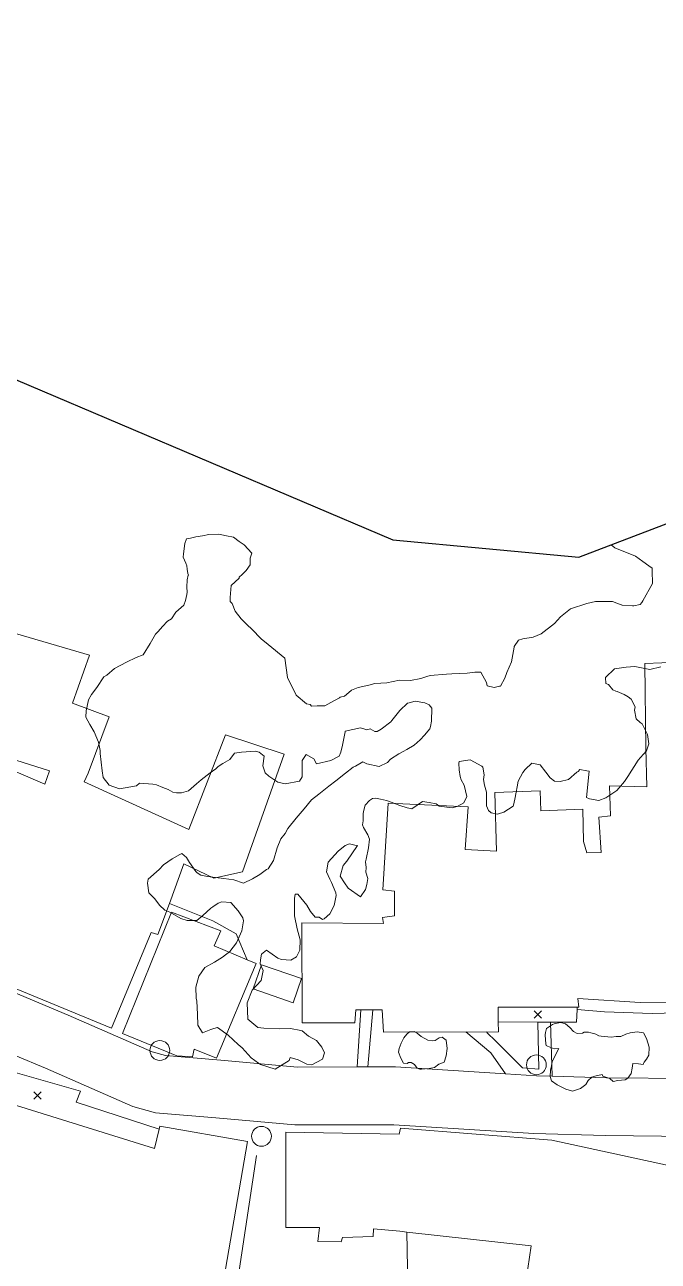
# Model space of a CAD drawing. Header units: metres. Extents: x 4652992 to 4879070, y 2074171 to 2309877.
# Drawn here: x 4654552.8 to 4654602, y 2307699 to 2307795.1 of the extents above; entities that cross this region are included whole.
import ezdxf

# ---------------------------------------------------------------- set-up
doc = ezdxf.new("R2010")
doc.units = ezdxf.units.M
doc.header["$MEASUREMENT"] = 0
doc.linetypes.add('DGN Style 2', pattern=[66.27138, 39.762828, -26.508552])
doc.linetypes.add('DGN Style 3', pattern=[92.779933, 66.271381, -26.508552])
doc.layers.get('0').update_dxf_attribs({"color": 4, "lineweight": 0})
for name, color, linetype, lineweight in [('Level 18', 5, 'Continuous', 0), ('Level 20', 30, 'DGN Style 3', 0), ('Level 30', 5, 'Continuous', 0), ('Level 37', 3, 'Continuous', 0), ('Level 40', 1, 'Continuous', 0), ('Level 54', 30, 'DGN Style 2', 0), ('Level 61', 4, 'Continuous', 0), ('Level 62', 4, 'Continuous', 0), ('Level 63', 3, 'Continuous', 0)]:
    doc.layers.add(name, color=color, linetype=linetype, lineweight=lineweight)
doc.layers.add('Limite', color=38, linetype='Continuous', lineweight=0, plot=False)

# ---------------------------------------------------------------- blocks, each defined once
blk = doc.blocks.new('POSTE')
at = {"color": 0, "linetype": 'ByBlock', "lineweight": -2}
blk.add_circle((0, 0), 0.770001, dxfattribs=at)
blk = doc.blocks.new('COTA')
at = {"color": 0, "linetype": 'ByBlock', "lineweight": -2, "ltscale": 10}
for p, q in [((0, 0), (-1.419522, -1.408457)), ((-1.408457, 1.419522), (0, 0)), ((1.419522, 1.408457), (0, 0)), ((0, 0), (1.408457, -1.419522))]:
    blk.add_line(p, q, dxfattribs=at)

msp = doc.modelspace()

# ---------------------------------------------------------------- linework, layer by layer
at = {"layer": 'Level 18', "color": 30}
for points in [[(4654606.807351, 2307713.224845, 1407.534511), (4654604.508563, 2307713.166893, 1407.251486), (4654598.018894, 2307713.237415, 1406.37584), (4654593.784717, 2307713.360758, 1405.815785), (4654592.581403, 2307713.39581, 1405.666074), (4654590.171353, 2307713.546337, 1405.422559), (4654581.624683, 2307714.080143, 1404.478547), (4654579.479853, 2307714.076484, 1404.132757), (4654578.636757, 2307714.075046, 1404.045615), (4654574.01306, 2307714.067158, 1403.470516), (4654568.051694, 2307714.611894, 1402.767651), (4654563.752821, 2307714.964179, 1402.055433), (4654562.7261, 2307715.245983, 1401.922181), (4654556.197788, 2307718.104611, 1401.208907), (4654545.381921, 2307722.641794, 1400.175316), (4654544.146834, 2307723.290237, 1400.056697), (4654542.263221, 2307724.279168, 1399.963924), (4654533.301941, 2307728.212987, 1399.164151), (4654531.129351, 2307729.191484, 1399.005987), (4654521.047039, 2307733.732383, 1398.271994), (4654508.965251, 2307738.773335, 1397.267698), (4654499.678726, 2307741.905157, 1396.136975)], [(4654622.729127, 2307707.809445, 1409.873997), (4654617.814106, 2307708.174728, 1409.126153), (4654611.955621, 2307708.606621, 1408.278031), (4654604.465948, 2307708.66709, 1407.149254), (4654597.928923, 2307708.738127, 1406.309451), (4654592.375574, 2307708.899897, 1405.565993), (4654581.488124, 2307709.579904, 1404.184009), (4654573.811718, 2307709.566808, 1403.305571), (4654567.663171, 2307710.128648, 1402.571602), (4654562.966734, 2307710.513513, 1402.158181), (4654561.220179, 2307710.99289, 1402.009686), (4654554.424799, 2307713.968461, 1401.294997), (4654547.327911, 2307716.945728, 1400.439301), (4654543.462068, 2307718.567253, 1400.072577), (4654540.310538, 2307720.221863, 1399.804118), (4654531.473525, 2307724.101132, 1399.077457), (4654519.256326, 2307729.603547, 1398.160245), (4654507.377905, 2307734.559647, 1397.068124), (4654498.156626, 2307737.669465, 1396.105281)]]:
    msp.add_polyline3d(points, dxfattribs=at)
at = {"layer": 'Level 20', "linetype": 'Continuous'}
msp.add_polyline3d([(4654595.725247, 2307718.541904, 1408.3362), (4654597.855902, 2307718.347243, 1408.7362), (4654601.57113, 2307718.2229, 1408.8362), (4654604.328666, 2307718.296281, 1409.0362), (4654606.573621, 2307718.486453, 1409.0362), (4654607.998536, 2307719.035985, 1408.9362), (4654608.579489, 2307720.01474, 1408.8362), (4654609.092786, 2307720.405181, 1408.8362), (4654609.904556, 2307720.49765, 1408.7362), (4654610.58309, 2307720.210856, 1408.6362), (4654611.0026, 2307719.982311, 1408.6362)], dxfattribs=at)
at = {"layer": 'Level 30', "color": 1, "elevation": 1407.879932, "flags": 128}
msp.add_lwpolyline([(4654574.312146, 2307720.941248), (4654573.660354, 2307719.059617), (4654570.552629, 2307720.136123), (4654571.20442, 2307722.017755), (4654574.312146, 2307720.941248)], dxfattribs=at)
at = {"layer": 'Level 30', "color": 1}
for points in [[(4654552.101651, 2307747.756333, 1405.179931), (4654557.844631, 2307746.063153, 1405.179931), (4654556.53041, 2307742.34555, 1405.379932), (4654559.365557, 2307741.279825, 1404.779932), (4654557.740756, 2307736.905706, 1405.279932), (4654557.442468, 2307736.230493, 1405.479931)], [(4654606.834792, 2307719.070289, 1412.136209), (4654600.640411, 2307719.085182, 1411.83621), (4654595.78539, 2307719.399116, 1411.53621), (4654595.853465, 2307718.73172, 1411.03621), (4654595.732616, 2307718.731473, 1411.026538), (4654589.605794, 2307718.718946, 1410.53621), (4654589.610505, 2307717.571187, 1410.118322), (4654589.613685, 2307716.796345, 1409.83621), (4654580.679745, 2307716.785291, 1409.53621), (4654580.579957, 2307718.50891, 1409.83621), (4654578.538979, 2307718.508868, 1409.53621), (4654578.46802, 2307717.492631, 1409.53621), (4654574.37593, 2307717.501072, 1409.23621), (4654574.345201, 2307725.264624, 1409.23621), (4654580.686011, 2307725.235622, 1410.436209), (4654580.602714, 2307725.695789, 1410.436209), (4654581.542864, 2307725.806506, 1410.53621), (4654581.532526, 2307727.731471, 1410.436209), (4654580.634989, 2307727.835925, 1410.33621), (4654581.054905, 2307734.563107, 1409.436209), (4654587.261397, 2307734.287568, 1409.33621), (4654587.038969, 2307730.970711, 1409.83621), (4654589.472783, 2307730.834651, 1410.53621), (4654589.335714, 2307735.393821, 1410.23621), (4654592.859402, 2307735.520652, 1410.23621), (4654592.923617, 2307733.989112, 1410.436209), (4654596.164826, 2307734.105158, 1410.636209), (4654596.223984, 2307731.603685, 1410.936209), (4654596.486549, 2307730.715201, 1411.136209), (4654597.587943, 2307730.731715, 1411.136209), (4654597.427336, 2307733.497318, 1410.23621), (4654598.324995, 2307733.588447, 1410.23621), (4654598.249732, 2307735.931867, 1410.23621), (4654601.155786, 2307735.852585, 1413.73621), (4654601.079692, 2307738.856385, 1413.73621), (4654600.993281, 2307745.440784, 1411.53621), (4654603.626888, 2307745.53703, 1411.53621)], [(4654557.442468, 2307736.230493, 1405.479931), (4654565.558519, 2307732.535109, 1407.379932), (4654568.412859, 2307739.893467, 1407.079932), (4654572.983277, 2307738.385696, 1407.079932), (4654569.744203, 2307729.230276, 1407.079932), (4654567.499374, 2307728.754368, 1407.079932), (4654565.185678, 2307729.854056, 1405.379932), (4654564.053615, 2307726.783291, 1405.379932), (4654563.166632, 2307724.377315, 1405.379932), (4654562.641427, 2307724.53641, 1405.379932), (4654559.547373, 2307717.100508, 1404.879932), (4654550.970366, 2307720.631167, 1404.779932)], [(4654549.721595, 2307738.047413, 1404.879932), (4654554.371706, 2307736.062298, 1404.879932), (4654554.740779, 2307737.074599, 1404.879932), (4654549.067668, 2307738.864709, 1405.170823)], [(4654570.803759, 2307722.114765, 1405.179931), (4654567.727412, 2307714.766841, 1404.779932), (4654565.98579, 2307715.46816, 1405.079932), (4654565.839481, 2307714.870847, 1405.079932), (4654564.622973, 2307714.946769, 1405.079932), (4654560.416921, 2307716.678233, 1405.179931), (4654564.206471, 2307726.106953, 1405.379932), (4654568.046233, 2307724.661392, 1405.479931), (4654567.538748, 2307723.483361, 1405.479931), (4654570.10684, 2307722.406893, 1405.243966), (4654570.803759, 2307722.114765, 1405.179931)], [(4654551.758618, 2307711.217588, 1405.233712), (4654562.909605, 2307707.743733, 1405.433712), (4654563.248202, 2307709.241158, 1405.433712), (4654563.300747, 2307709.473534, 1405.433712), (4654570.123593, 2307708.286123, 1405.733712), (4654568.156298, 2307696.864357, 1404.933712), (4654565.243034, 2307697.440174, 1404.533712), (4654564.647922, 2307695.386705, 1404.533712), (4654560.602298, 2307696.378661, 1405.033712), (4654559.943548, 2307693.772617, 1405.033712), (4654556.05432, 2307695.011738, 1405.133712), (4654555.875988, 2307694.583379, 1405.133712), (4654547.196042, 2307697.426689, 1405.233712), (4654547.877529, 2307699.486559, 1405.233712), (4654551.372304, 2307710.049911, 1405.233712), (4654551.372309, 2307710.049926, 1405.233712), (4654551.758618, 2307711.217588, 1405.233712)], [(4654603.649114, 2307690.320987, 1408.136209), (4654601.451789, 2307691.202982, 1408.136209), (4654601.999028, 2307693.024414, 1408.136209), (4654594.171247, 2307694.287029, 1408.136209), (4654594.043088, 2307694.307701, 1408.136209), (4654594.475231, 2307696.10857, 1408.33621), (4654591.850693, 2307696.67748, 1407.03621), (4654591.826991, 2307696.90102, 1407.483182), (4654591.760545, 2307697.527685, 1408.73621), (4654592.173383, 2307700.162348, 1409.23621), (4654582.513305, 2307701.240393, 1407.535448), (4654581.949647, 2307701.303296, 1407.436209), (4654579.9046, 2307701.498583, 1406.33621), (4654579.898275, 2307700.906514, 1406.03621), (4654577.503381, 2307700.827285, 1405.936209), (4654577.396577, 2307700.477491, 1405.936209), (4654575.580369, 2307700.505495, 1405.936209), (4654575.723547, 2307701.598233, 1405.936209), (4654573.101663, 2307701.593393, 1406.136209), (4654573.092562, 2307709.013872, 1406.33621), (4654581.908267, 2307708.850353, 1407.136209), (4654582.002554, 2307709.32414, 1407.136209), (4654593.75897, 2307708.397664, 1407.636209), (4654605.939722, 2307705.737503, 1412.436209)]]:
    msp.add_polyline3d(points, dxfattribs=at)
at = {"layer": 'Level 37'}
for points in [[(4654570.10684, 2307722.406893, 1406.28848), (4654569.250521, 2307724.421411, 1406.61), (4654567.419444, 2307725.442086, 1406.61), (4654564.053615, 2307726.783291, 1406.387039)], [(4654570.812018, 2307707.191047, 1404.579932), (4654569.123629, 2307695.851481, 1402.479931), (4654573.767346, 2307695.774674, 1401.979931), (4654579.854006, 2307695.719658, 1401.879932), (4654582.593416, 2307695.688822, 1402.279932), (4654582.513305, 2307701.240393, 1404.105742)]]:
    msp.add_polyline3d(points, dxfattribs=at)
at = {"layer": 'Level 40', "color": 3, "elevation": 1408.7287, "flags": 128}
msp.add_lwpolyline([(4654584.124905, 2307716.148566), (4654584.526532, 2307716.100101), (4654584.690764, 2307716.130511), (4654585.019008, 2307716.349215), (4654585.25014, 2307716.397861), (4654585.548615, 2307716.148976), (4654585.640789, 2307715.49924), (4654585.562467, 2307714.946606), (4654585.398894, 2307714.442521), (4654584.991436, 2307714.302729), (4654584.651097, 2307714.02328), (4654584.225289, 2307713.950283), (4654583.647327, 2307713.907605), (4654583.519562, 2307713.901495), (4654583.312591, 2307713.974309), (4654583.087061, 2307714.271814), (4654582.831317, 2307714.417487), (4654582.642693, 2307714.423505), (4654582.533272, 2307714.3506), (4654582.253357, 2307714.37481), (4654582.045962, 2307714.763408), (4654581.850655, 2307715.212732), (4654581.911089, 2307715.516381), (4654582.056555, 2307715.929359), (4654582.262877, 2307716.330204), (4654582.511927, 2307716.627826), (4654582.706374, 2307716.810055), (4654583.059225, 2307716.834446), (4654583.31496, 2307716.688781), (4654583.613428, 2307716.439897), (4654584.124905, 2307716.148566)], dxfattribs=at)
at = {"layer": 'Level 40', "color": 3}
for points in [[(4654602.241609, 2307745.163435, 1410.8337), (4654601.384859, 2307744.95847, 1410.8337), (4654600.216474, 2307745.191223, 1410.8337), (4654599.53761, 2307745.138639, 1410.8337), (4654598.632448, 2307745.005922, 1410.8337), (4654597.933353, 2307744.331288, 1410.8337), (4654597.972542, 2307743.882281, 1410.8337), (4654598.172966, 2307743.783737, 1410.8337), (4654598.498209, 2307743.381436, 1411.3337), (4654598.72759, 2307743.273173, 1411.3337), (4654598.84924, 2307743.248939, 1411.3337), (4654599.38317, 2307743.017439, 1411.3337), (4654599.70546, 2307742.828099, 1411.3337), (4654599.922877, 2307742.659651, 1411.3337), (4654600.241622, 2307742.054377, 1411.3337), (4654600.189672, 2307741.79311, 1411.3337), (4654600.326719, 2307741.120239, 1411.3337), (4654600.625525, 2307740.8303, 1411.3337), (4654600.794577, 2307740.734051, 1411.3337), (4654601.194037, 2307739.903612, 1411.3337), (4654601.303767, 2307739.193449, 1411.3337), (4654601.111973, 2307738.63322, 1411.3337), (4654600.654004, 2307738.133979, 1411.3337), (4654600.48545, 2307737.917256, 1411.3337), (4654599.660853, 2307736.652539, 1411.3337), (4654599.402292, 2307736.255721, 1411.3337), (4654598.985367, 2307735.734488, 1411.3337), (4654598.824288, 2307735.557338, 1411.3337), (4654597.956521, 2307734.979249, 1411.3337), (4654597.413913, 2307734.774443, 1411.3337), (4654596.68978, 2307734.918712, 1411.3337), (4654596.460374, 2307735.026999, 1411.3337), (4654596.674395, 2307737.049504, 1411.3337), (4654596.493367, 2307737.085569, 1411.3337), (4654595.950285, 2307737.193765, 1411.3337), (4654595.804133, 2307737.044188, 1411.3337), (4654595.721371, 2307736.989057, 1411.3337), (4654595.053658, 2307736.416348, 1411.3337), (4654594.41347, 2307736.248355, 1411.3337), (4654593.979095, 2307736.272314, 1411.3337), (4654593.636164, 2307736.543277, 1411.3337), (4654593.302403, 2307736.970348, 1411.3337), (4654592.855116, 2307737.56009, 1411.3337), (4654592.606086, 2307737.609703, 1411.3337), (4654592.220459, 2307737.682872, 1411.8337), (4654591.690314, 2307737.17836, 1412.3337), (4654591.52206, 2307736.968217, 1412.3337), (4654591.16067, 2307736.291188, 1412.3337), (4654591.069612, 2307735.833495, 1412.3337), (4654590.989674, 2307735.431696, 1412.3337), (4654590.881039, 2307734.885652, 1412.3337), (4654590.786358, 2307734.40975, 1412.3337), (4654590.761595, 2307734.33944, 1411.64), (4654590.755852, 2307734.335938, 1411.64), (4654590.038774, 2307733.886653, 1412.44), (4654589.628645, 2307733.736543, 1412.44), (4654589.550265, 2307733.707856, 1412.44), (4654589.046793, 2307733.833267, 1412.44), (4654588.852983, 2307733.997392, 1412.44), (4654588.697607, 2307734.354675, 1412.44), (4654588.700924, 2307735.128934, 1411.5668), (4654588.702165, 2307735.418646, 1411.24), (4654588.527139, 2307735.970488, 1410.645), (4654588.469531, 2307736.425208, 1409.8337), (4654588.507586, 2307736.788535, 1409.3337), (4654588.409838, 2307737.372781, 1409.3337), (4654588.325159, 2307737.452403, 1409.3337), (4654587.416962, 2307737.947099, 1409.3337), (4654586.570451, 2307737.801992, 1409.3337), (4654586.546426, 2307737.681275, 1409.3337), (4654586.57037, 2307737.169086, 1409.3337), (4654586.656761, 2307736.65525, 1409.3337), (4654586.729727, 2307736.389698, 1409.3337), (4654586.960193, 2307735.967256, 1409.3337), (4654587.164621, 2307735.097844, 1409.3337), (4654586.937609, 2307734.590965, 1409.3337), (4654586.403996, 2307734.302824, 1409.3337), (4654586.025916, 2307734.212933, 1409.3337), (4654585.002523, 2307734.349089, 1409.3337), (4654584.783874, 2307734.518167, 1409.3337), (4654584.226332, 2307734.629249, 1409.3337), (4654583.714792, 2307734.695636, 1409.3337), (4654582.885546, 2307734.143284, 1409.3337), (4654582.522488, 2307734.215619, 1409.3337), (4654581.955279, 2307734.400838, 1409.3337), (4654581.284749, 2307734.650498, 1409.3337), (4654580.922176, 2307734.785494, 1409.3337), (4654580.467606, 2307734.876061, 1409.3337), (4654580.089676, 2307734.951359, 1409.3337), (4654579.835621, 2307734.939218, 1409.3337), (4654579.606734, 2307734.786765, 1409.3337), (4654579.275829, 2307734.406373, 1409.3337), (4654579.14908, 2307734.018812, 1409.3337), (4654579.099142, 2307733.76801, 1409.3337), (4654579.111985, 2307733.200604, 1409.3337), (4654579.053575, 2307732.893672, 1409.3337), (4654579.136848, 2307732.693556, 1409.3337), (4654579.464268, 2307732.12622, 1409.3337), (4654579.609933, 2307731.764783, 1409.3337), (4654579.512968, 2307731.106907, 1409.3337), (4654579.338321, 2307730.229729, 1409.3337), (4654579.296907, 2307730.005452, 1409.3337), (4654579.333913, 2307729.566718, 1409.3337), (4654579.32292, 2307729.204399, 1409.3337), (4654579.477395, 2307728.716295, 1409.3337), (4654579.382613, 2307728.251954, 1409.3337), (4654579.280525, 2307727.864782, 1409.3337), (4654578.910517, 2307727.288207, 1409.3337), (4654577.945163, 2307727.97245, 1409.3337), (4654577.670325, 2307728.382969, 1409.3337), (4654577.314761, 2307728.914066, 1409.3337), (4654577.563426, 2307729.742646, 1409.3337), (4654577.84618, 2307730.073841, 1409.3337), (4654578.666832, 2307731.280882, 1409.3337), (4654578.465461, 2307731.321003, 1409.3337), (4654578.051518, 2307731.403479, 1409.3337), (4654577.72309, 2307731.280622, 1409.3337), (4654577.162463, 2307730.854835, 1409.3337), (4654576.393832, 2307729.976316, 1409.3337), (4654576.252984, 2307729.238253, 1409.3337), (4654576.520932, 2307728.655343, 1409.3337), (4654576.649911, 2307728.418841, 1409.3337), (4654576.989757, 2307727.597877, 1409.3337), (4654577.014205, 2307727.40469, 1409.3337), (4654576.856945, 2307726.614976, 1409.3337), (4654576.521513, 2307725.970295, 1409.3337), (4654576.084825, 2307725.58112, 1409.3337), (4654575.951768, 2307725.544857, 1409.3337), (4654575.690787, 2307725.707735, 1409.3337), (4654575.380999, 2307725.721118, 1410.3337), (4654575.030012, 2307726.167186, 1410.3337), (4654574.734085, 2307726.643703, 1410.3337), (4654574.037508, 2307727.493317, 1410.3337), (4654573.831427, 2307727.503343, 1410.3337), (4654573.78416, 2307727.167678, 1410.3337), (4654573.773024, 2307725.831429, 1410.3337), (4654573.974022, 2307724.797821, 1410.3337), (4654574.211088, 2307723.94813, 1410.3337), (4654574.177259, 2307723.147261, 1410.3337), (4654573.930394, 2307722.641828, 1410.3337), (4654573.485813, 2307722.37027, 1409.3337), (4654572.773615, 2307722.416103, 1409.3337), (4654572.483047, 2307722.536784, 1409.3337), (4654571.608757, 2307723.139123, 1409.3337), (4654571.220253, 2307722.830687, 1409.3337), (4654571.131799, 2307722.386627, 1409.3337), (4654571.10807, 2307722.078477, 1409.3337), (4654571.346731, 2307721.570348, 1409.3337), (4654571.181108, 2307720.790862, 1409.3337), (4654570.477271, 2307720.048416, 1409.3337), (4654570.090617, 2307719.055019, 1409.3337), (4654570.153217, 2307717.78983, 1409.3337), (4654570.93774, 2307717.131171, 1409.3337), (4654571.400518, 2307717.101742, 1409.3337), (4654572.619701, 2307717.049347, 1409.3337), (4654573.476595, 2307717.06478, 1409.3337), (4654574.264331, 2307716.907805, 1409.3337), (4654574.377815, 2307716.885191, 1409.3337), (4654574.856103, 2307716.479551, 1409.3337), (4654575.489711, 2307716.12059, 1409.3337), (4654575.903826, 2307715.624047, 1409.3337), (4654576.109056, 2307715.160619, 1408.8337), (4654575.944861, 2307714.679995, 1408.8337), (4654575.11802, 2307714.227038, 1408.8337), (4654574.741667, 2307714.302037, 1408.8337), (4654574.050966, 2307714.628193, 1408.8337), (4654573.442927, 2307714.799731, 1408.8337), (4654573.348622, 2307714.579641, 1408.8337), (4654572.266958, 2307713.903281, 1408.8337), (4654571.141083, 2307714.25356, 1408.8337), (4654570.975234, 2307714.361383, 1408.8337), (4654570.398322, 2307714.770713, 1408.8337), (4654569.696778, 2307715.565765, 1408.8337), (4654569.411115, 2307715.822722, 1408.8337), (4654568.612768, 2307716.557279, 1408.8337), (4654567.797325, 2307717.134203, 1408.8337), (4654567.5076, 2307717.074191, 1408.8337), (4654567.278507, 2307716.983171, 1408.8337), (4654566.639855, 2307716.738776, 1408.8337), (4654566.257455, 2307717.335064, 1408.8337), (4654566.251098, 2307718.164394, 1408.8337), (4654566.198582, 2307719.193476, 1408.8337), (4654566.125294, 2307719.41214, 1408.8337), (4654566.110307, 2307720.276052, 1408.8337), (4654566.341323, 2307721.128325, 1408.8337), (4654566.812522, 2307721.808761, 1408.8337), (4654567.567147, 2307722.206895, 1408.8337), (4654568.175394, 2307722.612053, 1408.8337), (4654568.75698, 2307723.04157, 1408.8337), (4654569.279202, 2307723.71233, 1408.8337), (4654569.688715, 2307724.656251, 1408.8337), (4654569.813626, 2307725.428375, 1408.8337), (4654569.762941, 2307725.660906, 1408.8337), (4654569.389412, 2307726.204591, 1408.8337), (4654568.822012, 2307726.853407, 1408.8337), (4654568.129812, 2307726.911949, 1408.8337), (4654567.843346, 2307726.791348, 1408.8337), (4654567.435889, 2307726.521408, 1408.8337), (4654567.267695, 2307726.409381, 1409.3337), (4654566.661092, 2307725.852794, 1409.8337), (4654566.180702, 2307725.462795, 1409.8337), (4654565.440824, 2307725.459355, 1409.8337), (4654564.947638, 2307725.617748, 1409.8337), (4654564.100651, 2307726.10019, 1409.8337), (4654563.698459, 2307726.264006, 1409.8337), (4654563.29973, 2307726.64091, 1409.8337), (4654562.926572, 2307727.149667, 1409.8337), (4654562.459052, 2307727.61329, 1409.8337), (4654562.350004, 2307728.357713, 1409.8337), (4654562.4139, 2307728.678261, 1409.8337), (4654563.255143, 2307729.415991, 1409.8337), (4654563.609739, 2307729.78534, 1409.8337), (4654564.279308, 2307730.245627, 1409.8337), (4654564.869543, 2307730.589003, 1409.8337), (4654565.026913, 2307730.660413, 1409.8337), (4654565.389728, 2307730.359904, 1409.8337), (4654565.620783, 2307729.972409, 1409.8337), (4654566.11644, 2307729.274198, 1409.8337), (4654566.216194, 2307729.169144, 1409.8337), (4654566.49117, 2307728.981754, 1409.8337), (4654567.024874, 2307728.871182, 1408.8337), (4654567.643396, 2307728.803666, 1408.8337), (4654568.272417, 2307728.71954, 1408.8337), (4654569.056555, 2307728.625901, 1408.8337), (4654569.805885, 2307728.364837, 1408.8337), (4654570.524524, 2307728.692559, 1408.3337), (4654571.08048, 2307729.034741, 1408.3337), (4654571.596121, 2307729.429197, 1408.3337), (4654571.740518, 2307729.472941, 1408.3337), (4654572.137975, 2307730.12553, 1408.8337), (4654572.438226, 2307731.093066, 1409.3337), (4654572.705046, 2307731.800869, 1409.3337), (4654573.039741, 2307732.217766, 1409.3337), (4654573.256444, 2307732.609792, 1409.3337), (4654573.916958, 2307733.417014, 1409.3337), (4654574.517134, 2307734.139726, 1409.3337), (4654575.099665, 2307734.822467, 1409.3337), (4654575.6614, 2307735.272823, 1409.3337), (4654576.433731, 2307735.891929, 1409.3337), (4654576.99888, 2307736.302746, 1409.3337), (4654577.746611, 2307736.898538, 1409.3337), (4654578.344556, 2307737.374009, 1409.3337), (4654578.506749, 2307737.446746, 1409.3337), (4654579.082224, 2307737.791826, 1409.3337), (4654579.404359, 2307737.641679, 1409.3337), (4654580.364907, 2307737.410767, 1409.3337), (4654580.993592, 2307737.724787, 1409.3337), (4654581.235198, 2307737.990415, 1409.3337), (4654581.884366, 2307738.407365, 1409.3337), (4654582.215645, 2307738.589245, 1409.3337), (4654582.492967, 2307738.743857, 1409.3337), (4654583.061927, 2307739.07435, 1409.3337), (4654583.547473, 2307739.508354, 1408.8337), (4654583.886886, 2307739.868759, 1408.8337), (4654584.296728, 2307740.354663, 1407.8337), (4654584.332844, 2307740.536098, 1407.8337), (4654584.417115, 2307740.959442, 1407.8337), (4654584.453026, 2307741.96569, 1407.8337), (4654584.239568, 2307742.213908, 1407.8337), (4654583.895088, 2307742.383808, 1407.8337), (4654583.160518, 2307742.512528, 1407.8337), (4654582.689151, 2307742.365938, 1407.8337), (4654582.545541, 2307742.335097, 1407.8337), (4654581.953427, 2307741.769091, 1407.8337), (4654581.337969, 2307741.007, 1407.8337), (4654581.253258, 2307740.898124, 1407.8337), (4654580.510461, 2307740.325157, 1407.8337), (4654580.189384, 2307740.140537, 1408.3337), (4654580.016819, 2307740.147134, 1408.3337), (4654579.65635, 2307740.340073, 1408.3337), (4654579.398977, 2307740.270568, 1408.8337), (4654579.150066, 2307740.348266, 1408.8337), (4654578.906974, 2307740.431038, 1408.8337), (4654577.711029, 2307740.165134, 1408.8337), (4654577.699352, 2307740.106499, 1408.8337), (4654577.596693, 2307739.591019, 1408.8337), (4654577.494872, 2307739.079747, 1408.8337), (4654577.386623, 2307738.536197, 1409.3337), (4654577.244236, 2307738.231395, 1409.3337), (4654576.602305, 2307737.895806, 1409.3337), (4654575.481215, 2307737.629342, 1409.3337), (4654575.270114, 2307738.016577, 1409.3337), (4654574.688675, 2307738.358952, 1409.3337), (4654574.362916, 2307737.883551, 1409.3337), (4654574.373125, 2307737.398402, 1409.3337), (4654574.36448, 2307736.628133, 1409.3337), (4654574.171325, 2307736.290076, 1409.3337), (4654573.05853, 2307736.072485, 1409.3337), (4654572.484166, 2307736.203223, 1409.3337), (4654571.787355, 2307736.676467, 1409.3337), (4654571.501821, 2307736.921635, 1409.3337), (4654571.327497, 2307737.488352, 1409.3337), (4654571.410536, 2307738.220747, 1409.3337), (4654571.0351, 2307738.546563, 1409.3337), (4654570.719141, 2307738.609513, 1409.3337), (4654569.654505, 2307738.542918, 1409.3337), (4654569.124503, 2307738.453924, 1409.3337), (4654568.751623, 2307737.968142, 1409.3337), (4654568.21724, 2307737.664616, 1409.3337), (4654567.854568, 2307737.423092, 1409.3337), (4654567.6619, 2307737.242431, 1409.3337), (4654567.228401, 2307736.921578, 1409.3337), (4654566.51618, 2307736.374736, 1409.3337), (4654566.152332, 2307736.064778, 1409.3337), (4654565.75021, 2307735.702542, 1409.3337), (4654565.536822, 2307735.52025, 1409.3337), (4654565.005272, 2307735.37843, 1409.3337), (4654564.614459, 2307735.370027, 1409.3337), (4654564.332652, 2307735.430182, 1409.3337), (4654563.95306, 2307735.627327, 1409.3337), (4654563.557065, 2307735.792316, 1410.8337), (4654563.046497, 2307735.992739, 1410.8337), (4654562.772991, 2307736.047232, 1410.8337), (4654561.722469, 2307736.131277, 1410.8337), (4654561.493283, 2307735.926416, 1410.8337), (4654560.189546, 2307735.685121, 1410.8337), (4654559.36821, 2307735.97403, 1410.8337), (4654558.920862, 2307736.564211, 1410.8337), (4654558.83581, 2307737.0822, 1410.8337), (4654558.665387, 2307738.431359, 1410.8337), (4654558.671381, 2307738.656761, 1409.3337), (4654558.549727, 2307739.308558, 1409.3337), (4654558.210135, 2307740.129273, 1409.3337), (4654557.882907, 2307740.696496, 1409.3337), (4654557.555684, 2307741.263711, 1409.3337), (4654557.591476, 2307741.758594, 1409.3337), (4654557.759989, 2307742.603528, 1409.3337), (4654558.008739, 2307743.008471, 1410.8337), (4654558.430733, 2307743.550591, 1410.8337), (4654558.973147, 2307744.381798, 1410.8337), (4654559.190304, 2307744.526386, 1410.8337), (4654559.793404, 2307745.032397, 1410.8337), (4654560.710376, 2307745.538483, 1410.8337), (4654561.470562, 2307745.887952, 1410.8337), (4654562.013595, 2307746.092837, 1410.8337), (4654562.567952, 2307746.984201, 1410.8337), (4654562.96553, 2307747.718942, 1410.8337), (4654563.194674, 2307747.923734, 1410.8337), (4654563.520206, 2307748.29715, 1410.8337), (4654563.918112, 2307748.718752, 1410.8337), (4654564.207621, 2307748.911511, 1410.8337), (4654564.557153, 2307749.405348, 1410.8337), (4654565.172172, 2307749.971501, 1410.8337), (4654565.304567, 2307750.320761, 1410.8337), (4654565.400598, 2307750.802471, 1410.8337), (4654565.436609, 2307750.98311, 1410.8337), (4654565.398658, 2307751.36814, 1410.3337), (4654565.446354, 2307751.922455, 1410.3337), (4654565.518424, 2307752.28397, 1410.3337), (4654565.550776, 2307752.28397, 1408.8337), (4654565.496188, 2307752.426925, 1406.8337), (4654565.435135, 2307752.753817, 1406.8337), (4654565.422713, 2307753.008074, 1406.8337), (4654565.337521, 2307753.21388, 1406.8337), (4654565.11851, 2307753.69812, 1406.8337), (4654565.146909, 2307753.951984, 1404.8337), (4654565.243377, 2307754.753265, 1404.8337), (4654565.376855, 2307755.10536, 1404.8337), (4654565.705378, 2307755.166144, 1404.8337), (4654566.106866, 2307755.275506, 1404.8337), (4654566.63008, 2307755.360618, 1404.8337), (4654567.11863, 2307755.443211, 1406.3337), (4654567.88373, 2307755.47975, 1406.3337), (4654568.491126, 2307755.358755, 1406.3337), (4654569.037783, 2307755.249858, 1406.3337), (4654569.475405, 2307754.910747, 1406.3337), (4654569.864365, 2307754.644311, 1406.3337), (4654570.468785, 2307754.013921, 1407.3337), (4654570.323729, 2307753.602519, 1407.3337), (4654570.322262, 2307753.348372, 1407.8337), (4654570.320745, 2307753.094407, 1408.3337), (4654570.015094, 2307752.647271, 1409.3337), (4654569.700973, 2307752.333468, 1409.3337), (4654569.471393, 2307752.128281, 1409.3337), (4654569.465629, 2307752.055528, 1411.3337), (4654568.851088, 2307751.489801, 1411.3337), (4654568.765471, 2307750.564074, 1412.3337), (4654568.765837, 2307750.251624, 1412.3337), (4654568.922626, 2307750.095438, 1412.3337), (4654569.176326, 2307749.482611, 1412.3337), (4654569.62275, 2307748.893859, 1412.3337), (4654570.093132, 2307748.425284, 1412.3337), (4654570.466972, 2307748.100895, 1412.3337), (4654571.190712, 2307747.33192, 1412.3337), (4654571.733338, 2307746.911418, 1412.3337), (4654573.030693, 2307745.832723, 1408.3337), (4654573.238449, 2307744.346287, 1408.3337), (4654573.906425, 2307742.956601, 1408.3337), (4654574.718889, 2307742.292081, 1408.3337), (4654574.984285, 2307742.239208, 1407.7688), (4654575.10805, 2307742.117891, 1407.64), (4654575.52595, 2307742.131294, 1406.9841), (4654576.127438, 2307742.150586, 1406.04), (4654576.606072, 2307742.392586, 1406.04), (4654577.261937, 2307742.752616, 1406.04), (4654577.322578, 2307742.802382, 1406.04), (4654577.657921, 2307742.888404, 1406.04), (4654578.177666, 2307743.336879, 1406.04), (4654578.208256, 2307743.349974, 1406.04), (4654578.715427, 2307743.567088, 1406.04), (4654579.548897, 2307743.738382, 1406.04), (4654580.027656, 2307743.868824, 1406.04), (4654580.938139, 2307743.92162, 1406.04), (4654581.931198, 2307744.122449, 1406.04), (4654582.788557, 2307744.104979, 1406.04), (4654583.586562, 2307744.252664, 1406.04), (4654584.065123, 2307744.419786, 1406.04), (4654584.313465, 2307744.506511, 1406.04), (4654585.575373, 2307744.597235, 1407.2318), (4654586.007609, 2307744.62831, 1407.64), (4654587.181585, 2307744.669821, 1407.64), (4654587.610011, 2307744.736997, 1407.64), (4654587.783216, 2307744.764155, 1407.64), (4654588.243388, 2307744.764277, 1407.64), (4654588.682548, 2307743.95688, 1408.44), (4654588.753641, 2307743.698193, 1408.44), (4654589.278338, 2307743.563098, 1408.44), (4654589.695294, 2307743.654087, 1408.44), (4654589.790891, 2307743.674948, 1408.44), (4654590.125921, 2307744.280639, 1408.44), (4654590.278472, 2307744.739285, 1408.44), (4654590.624968, 2307745.556619, 1408.44), (4654590.842845, 2307746.687892, 1408.0587), (4654590.853553, 2307746.743494, 1408.04), (4654591.165332, 2307747.231812, 1408.04), (4654591.524834, 2307747.34367, 1408.04), (4654592.314745, 2307747.461522, 1408.04), (4654592.951124, 2307747.732272, 1408.04), (4654593.969931, 2307748.538395, 1408.04), (4654594.440827, 2307749.056138, 1408.04), (4654595.20637, 2307749.668061, 1408.04), (4654596.485141, 2307750.086005, 1408.04), (4654597.162903, 2307750.256753, 1408.04), (4654598.477711, 2307750.239447, 1408.04), (4654599.153742, 2307749.988952, 1408.04), (4654599.191531, 2307749.97495, 1408.04), (4654599.241163, 2307749.971538, 1408.04), (4654600.031709, 2307749.917187, 1408.04), (4654600.129079, 2307749.910492, 1408.04), (4654600.64184, 2307750.02238, 1408.04), (4654600.75533, 2307750.168278, 1408.04), (4654600.847769, 2307750.287114, 1408.04), (4654601.590417, 2307751.63858, 1405.24), (4654601.574191, 2307752.61958, 1403.9242), (4654601.570686, 2307752.831472, 1403.64), (4654601.304614, 2307753.021929, 1403.4765), (4654600.840778, 2307753.353946, 1403.1916), (4654600.268544, 2307753.763556, 1402.84), (4654598.650859, 2307754.415903, 1401.24), (4654598.388472, 2307754.651787, 1401.24), (4654628.872695, 2307766.307453, 1409.8337)], [(4654595.444412, 2307716.82185, 1410.2287), (4654595.73001, 2307716.670435, 1410.2287), (4654596.148884, 2307716.712975, 1410.2287), (4654596.288427, 2307716.779673, 1410.2287), (4654596.573782, 2307716.785815, 1410.2287), (4654596.625023, 2307716.780538, 1411.2287), (4654596.800961, 2307716.714022, 1411.2287), (4654597.104218, 2307716.653594, 1411.2287), (4654597.195195, 2307716.635465, 1411.2287), (4654597.419754, 2307716.496344, 1411.2287), (4654597.601709, 2307716.460086, 1411.2287), (4654598.377903, 2307716.399794, 1411.2287), (4654598.765875, 2307716.448318, 1411.2287), (4654599.124396, 2307716.435076, 1410.2287), (4654599.506625, 2307716.610922, 1410.2287), (4654599.846438, 2307716.732216, 1410.2287), (4654600.398821, 2307716.811153, 1410.2287), (4654600.8847, 2307716.714335, 1410.2287), (4654601.116105, 2307716.290211, 1410.2287), (4654601.329699, 2307715.617616, 1410.2287), (4654601.300353, 2307714.99342, 1410.2287), (4654601.11263, 2307714.684298, 1410.2287), (4654600.936952, 2307714.43578, 1410.2287), (4654600.888516, 2307714.350922, 1410.2287), (4654600.850613, 2307714.275887, 1409.7287), (4654600.510304, 2307714.312175, 1409.7287), (4654600.072801, 2307714.336306, 1409.7287), (4654600.010359, 2307713.981917, 1409.2287), (4654599.925917, 2307713.557086, 1409.2287), (4654599.665042, 2307713.198956, 1409.2287), (4654599.45242, 2307713.083588, 1409.2287), (4654598.905281, 2307713.034878, 1409.2287), (4654598.540604, 2307712.949809, 1409.2287), (4654598.283847, 2307713.17966, 1408.2287), (4654597.71734, 2307713.35573, 1408.2287), (4654597.680599, 2307713.489415, 1408.2287), (4654597.112864, 2307713.371025, 1408.7287), (4654596.875698, 2307713.292008, 1408.7287), (4654596.602307, 2307713.030793, 1408.7287), (4654596.414172, 2307712.721016, 1408.7287), (4654596.000939, 2307712.392951, 1408.7287), (4654595.362363, 2307712.204499, 1408.7287), (4654594.851064, 2307712.337958, 1408.7287), (4654594.193408, 2307712.690004, 1408.7287), (4654593.748776, 2307712.999598, 1408.7287), (4654593.626574, 2307713.339648, 1408.7287), (4654593.662328, 2307713.837635, 1408.7287), (4654593.72875, 2307714.171659, 1408.7287), (4654593.795172, 2307714.505679, 1408.7287), (4654594.310811, 2307715.507814, 1408.7287), (4654593.946763, 2307715.482167, 1410.2287), (4654593.418221, 2307715.681997, 1410.2287), (4654593.333144, 2307715.730453, 1410.2287), (4654593.296513, 2307715.863763, 1410.2287), (4654593.240853, 2307716.536403, 1410.2287), (4654593.246879, 2307716.566704, 1410.2287), (4654593.283035, 2307716.748511, 1410.2287), (4654593.343293, 2307717.05152, 1410.2287), (4654593.816399, 2307717.366765, 1410.2287), (4654593.955943, 2307717.433463, 1410.2287), (4654594.4476, 2307717.5245, 1410.2287), (4654594.836345, 2307717.415536, 1410.2287), (4654595.158573, 2307717.130819, 1410.2287), (4654595.444412, 2307716.82185, 1410.2287)]]:
    msp.add_polyline3d(points, dxfattribs=at)
at = {"layer": 'Level 54'}
for p, q in [((4654578.636757, 2307714.075046, 1403.932907), (4654578.935511, 2307718.508876, 1405.4624)), ((4654579.479853, 2307714.076484, 1404.032595), (4654579.854109, 2307718.508895, 1405.671977)), ((4654593.784717, 2307713.360758, 1405.763239), (4654593.651945, 2307717.556786, 1408.273184))]:
    msp.add_line(p, q, dxfattribs=at)
at = {"layer": 'Level 54', "linetype": 'Continuous'}
for points in [[(4654592.687315, 2307717.560224, 1408.243309), (4654592.751835, 2307713.900864, 1405.579932), (4654591.499435, 2307714.012923, 1405.579932), (4654589.353327, 2307716.133161, 1406.679931), (4654588.759795, 2307716.702671, 1406.979931), (4654588.699437, 2307716.795214, 1406.979931)], [(4654587.083055, 2307716.793214, 1406.9799), (4654587.722144, 2307716.253065, 1406.9799), (4654589.029843, 2307715.183199, 1406.1799), (4654590.171353, 2307713.546337, 1405.3003)]]:
    msp.add_polyline3d(points, dxfattribs=at)
at = {"layer": 'Level 62', "extrusion": (-0.0309511614932189, 0.0012031990074099, 0.999520173840613), "elevation": -139880.838876, "flags": 128}
msp.add_lwpolyline([(-2486783.720024, 4559294.818372), (-2486783.530511, 4559294.818372), (-2486782.537394, 4559294.818372), (-2486782.4656, 4559292.783926), (-2486782.431564, 4559291.819428), (-2486782.323009, 4559288.743237)], dxfattribs=at)
at = {"layer": 'Level 62'}
msp.add_polyline3d([(4654550.672661, 2307710.277018, 1402.13), (4654550.805205, 2307710.728713, 1402.13), (4654550.883175, 2307710.938484, 1402.13), (4654551.529792, 2307712.678201, 1402.13), (4654551.905081, 2307713.688055, 1402.13), (4654557.144572, 2307712.192262, 1401.71), (4654556.825244, 2307711.338716, 1402.76), (4654563.248011, 2307709.241221, 1402.76)], dxfattribs=at)
at = {"layer": 'Limite', "color": 5, "linetype": 'Continuous', "lineweight": 30}
msp.add_polyline3d([(4654503.628195, 2307788.102843, 1388.367814), (4654581.415085, 2307755.02804, 1397.409731), (4654595.86706, 2307753.687723, 1399.213406), (4654640.894131, 2307770.903858, 1404.106203), (4654659.875954, 2307773.773253, 1404.052299), (4654662.968194, 2307754.684545, 1413.824366), (4654665.848459, 2307756.186336, 1413.27113), (4654672.501078, 2307757.13097, 1412.078301), (4654683.4979, 2307758.245056, 1411.343908), (4654697.026653, 2307764.214504, 1410.762241), (4654707.788286, 2307769.674999, 1412.079351), (4654717.853688, 2307779.419134, 1413.823333), (4654723.24229, 2307788.469294, 1415.012956), (4654727.430377, 2307795.02545, 1414.816488), (4654732.666142, 2307800.78492, 1415.004836)], dxfattribs=at)

# ---------------------------------------------------------------- block references
at = {"layer": 'Level 61', "zscale": 0.1}
for p in [(4654563.311248, 2307715.355356, 1402.033712), (4654592.566671, 2307714.241924, 1405.679931), (4654571.209109, 2307708.685572, 1403.279932)]:
    msp.add_blockref('POSTE', p, dxfattribs=at)
at = {"layer": 'Level 63', "xscale": 0.2, "yscale": 0.2, "zscale": 0.1}
for p in [(4654592.673846, 2307718.143571, 1408.249764), (4654553.816507, 2307711.859435, 1402.370781)]:
    msp.add_blockref('COTA', p, dxfattribs=at)

doc.saveas('drawing.dxf')
